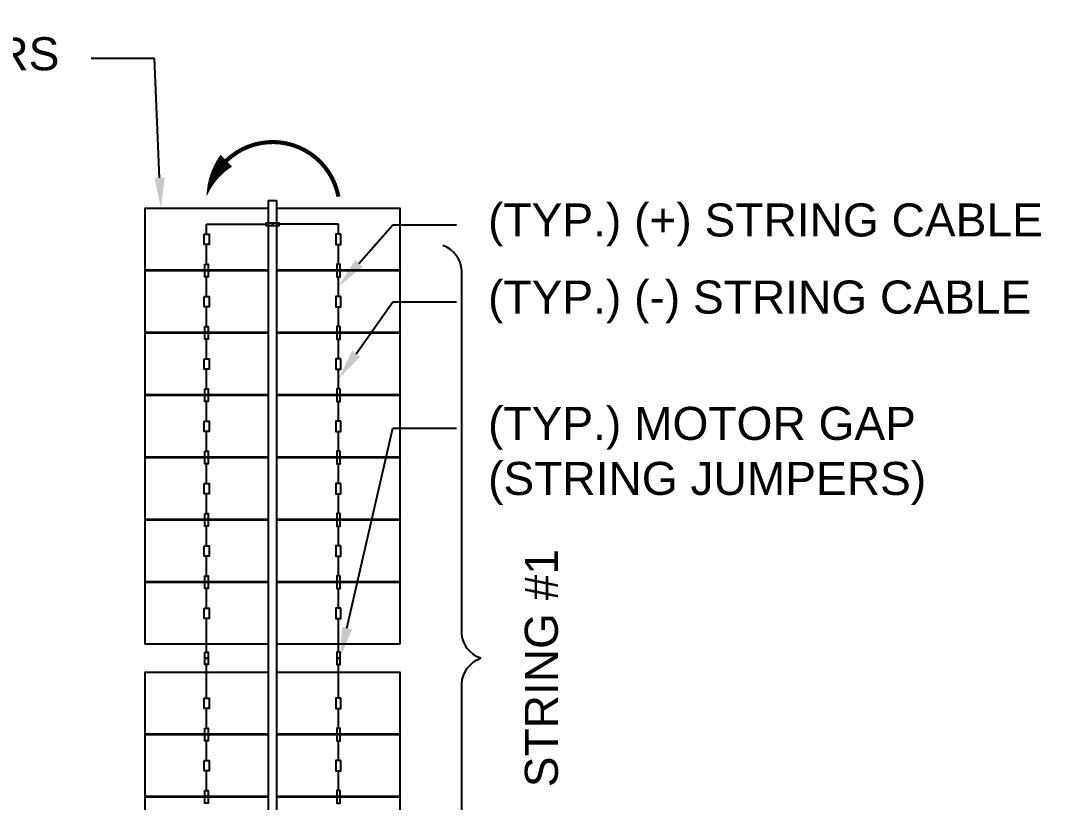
# Model space of a CAD drawing. Header units: inches. Extents: x -4 to 3761, y -12 to 63679.
# Drawn here: x 25.611 to 28.554, y 5.234 to 7.454 of the extents above; entities that cross this region are included whole.
import ezdxf
from ezdxf import colors
from ezdxf.entities.mleader import LeaderData, LeaderLine
from ezdxf.math import Vec2, Vec3

# ---------------------------------------------------------------- set-up
doc = ezdxf.new("R2010")
doc.units = ezdxf.units.IN
doc.header["$MEASUREMENT"] = 0
doc.linetypes.add('HIDDEN', pattern=[0.375, 0.25, -0.125])
for name, color, linetype in [('E-HARN-COMP', 8, 'Continuous'), ('E-TRNK-CABL-NEG', 170, 'HIDDEN'), ('E-TRUNK-CABLE-POS', 10, 'HIDDEN'), ('G-ANNO-TEXT', 1, 'Continuous'), ('PVcase PV Modules (full frames)', 142, 'Continuous')]:
    doc.layers.add(name, color=color, linetype=linetype)
doc.styles.add('NEI-A', font='arial.ttf')

# ---------------------------------------------------------------- blocks, each defined once
blk = doc.blocks.new('HT72-18X (2x13)')
for points in [[(50213.14, 17196.213), (50213.14, 17144.534), (50213.632, 17144.534), (50213.632, 17196.213), (50213.14, 17196.213)], [(50205.643, 17192.012), (50205.643, 17195.73), (50213.14, 17195.73), (50213.14, 17192.012), (50205.643, 17192.012)], [(50213.632, 17192.012), (50213.632, 17195.73), (50221.128, 17195.73), (50221.128, 17192.012), (50213.632, 17192.012)], [(50205.643, 17188.236), (50205.643, 17191.953), (50213.14, 17191.953), (50213.14, 17188.236), (50205.643, 17188.236)], [(50213.632, 17188.236), (50213.632, 17191.953), (50221.128, 17191.953), (50221.128, 17188.236), (50213.632, 17188.236)], [(50205.643, 17184.46), (50205.643, 17188.177), (50213.14, 17188.177), (50213.14, 17184.46), (50205.643, 17184.46)], [(50213.632, 17184.46), (50213.632, 17188.177), (50221.128, 17188.177), (50221.128, 17184.46), (50213.632, 17184.46)], [(50205.643, 17180.684), (50205.643, 17184.401), (50213.14, 17184.401), (50213.14, 17180.684), (50205.643, 17180.684)], [(50213.632, 17180.684), (50213.632, 17184.401), (50221.128, 17184.401), (50221.128, 17180.684), (50213.632, 17180.684)], [(50205.643, 17176.907), (50205.643, 17180.625), (50213.14, 17180.625), (50213.14, 17176.907), (50205.643, 17176.907)], [(50213.632, 17176.907), (50213.632, 17180.625), (50221.128, 17180.625), (50221.128, 17176.907), (50213.632, 17176.907)], [(50205.643, 17173.131), (50205.643, 17176.848), (50213.14, 17176.848), (50213.14, 17173.131), (50205.643, 17173.131)], [(50213.632, 17173.131), (50213.632, 17176.848), (50221.128, 17176.848), (50221.128, 17173.131), (50213.632, 17173.131)], [(50205.643, 17169.355), (50205.643, 17173.072), (50213.14, 17173.072), (50213.14, 17169.355), (50205.643, 17169.355)], [(50213.632, 17169.355), (50213.632, 17173.072), (50221.128, 17173.072), (50221.128, 17169.355), (50213.632, 17169.355)], [(50205.643, 17163.899), (50205.643, 17167.616), (50213.14, 17167.616), (50213.14, 17163.899), (50205.643, 17163.899)], [(50213.632, 17163.899), (50213.632, 17167.616), (50221.128, 17167.616), (50221.128, 17163.899), (50213.632, 17163.899)], [(50205.643, 17160.123), (50205.643, 17163.84), (50213.14, 17163.84), (50213.14, 17160.123), (50205.643, 17160.123)], [(50213.632, 17160.123), (50213.632, 17163.84), (50221.128, 17163.84), (50221.128, 17160.123), (50213.632, 17160.123)], [(50205.643, 17156.346), (50205.643, 17160.064), (50213.14, 17160.064), (50213.14, 17156.346), (50205.643, 17156.346)], [(50213.632, 17156.346), (50213.632, 17160.064), (50221.128, 17160.064), (50221.128, 17156.346), (50213.632, 17156.346)], [(50205.643, 17152.57), (50205.643, 17156.287), (50213.14, 17156.287), (50213.14, 17152.57), (50205.643, 17152.57)], [(50213.632, 17152.57), (50213.632, 17156.287), (50221.128, 17156.287), (50221.128, 17152.57), (50213.632, 17152.57)], [(50205.643, 17148.794), (50205.643, 17152.511), (50213.14, 17152.511), (50213.14, 17148.794), (50205.643, 17148.794)], [(50213.632, 17148.794), (50213.632, 17152.511), (50221.128, 17152.511), (50221.128, 17148.794), (50213.632, 17148.794)], [(50205.643, 17145.018), (50205.643, 17148.735), (50213.14, 17148.735), (50213.14, 17145.018), (50205.643, 17145.018)], [(50213.632, 17145.018), (50213.632, 17148.735), (50221.128, 17148.735), (50221.128, 17145.018), (50213.632, 17145.018)]]:
    blk.add_lwpolyline(points)

msp = doc.modelspace()

# ---------------------------------------------------------------- linework, layer by layer
at = {"layer": 'E-HARN-COMP'}
for points in [[(26.3082, 6.8709), (26.3082, 6.88), (26.326, 6.88), (26.326, 6.8709)], [(26.326, 6.8709), (26.326, 6.88), (26.3439, 6.88), (26.3439, 6.8709)], [(26.1317, 6.8474), (26.1459, 6.8474), (26.1459, 6.8183), (26.1317, 6.8183)], [(26.5203, 6.8474), (26.5062, 6.8474), (26.5062, 6.8183), (26.5203, 6.8183)], [(26.1343, 6.7622), (26.1433, 6.7622), (26.1433, 6.7444), (26.1343, 6.7444)], [(26.1343, 6.7444), (26.1433, 6.7444), (26.1433, 6.7265), (26.1343, 6.7265)], [(26.5178, 6.7622), (26.5087, 6.7622), (26.5087, 6.7444), (26.5178, 6.7444)], [(26.5178, 6.7444), (26.5087, 6.7444), (26.5087, 6.7265), (26.5178, 6.7265)], [(26.1317, 6.6704), (26.1459, 6.6704), (26.1459, 6.6413), (26.1317, 6.6413)], [(26.5203, 6.6704), (26.5062, 6.6704), (26.5062, 6.6413), (26.5203, 6.6413)], [(26.1343, 6.5852), (26.1433, 6.5852), (26.1433, 6.5673), (26.1343, 6.5673)], [(26.1343, 6.5673), (26.1433, 6.5673), (26.1433, 6.5495), (26.1343, 6.5495)], [(26.5178, 6.5852), (26.5087, 6.5852), (26.5087, 6.5673), (26.5178, 6.5673)], [(26.5178, 6.5673), (26.5087, 6.5673), (26.5087, 6.5495), (26.5178, 6.5495)], [(26.1317, 6.4934), (26.1459, 6.4934), (26.1459, 6.4643), (26.1317, 6.4643)], [(26.5203, 6.4934), (26.5062, 6.4934), (26.5062, 6.4643), (26.5203, 6.4643)], [(26.1343, 6.4082), (26.1433, 6.4082), (26.1433, 6.3903), (26.1343, 6.3903)], [(26.1343, 6.3903), (26.1433, 6.3903), (26.1433, 6.3725), (26.1343, 6.3725)], [(26.5178, 6.4082), (26.5087, 6.4082), (26.5087, 6.3903), (26.5178, 6.3903)], [(26.5178, 6.3903), (26.5087, 6.3903), (26.5087, 6.3725), (26.5178, 6.3725)], [(26.1317, 6.3164), (26.1459, 6.3164), (26.1459, 6.2873), (26.1317, 6.2873)], [(26.5203, 6.3164), (26.5062, 6.3164), (26.5062, 6.2873), (26.5203, 6.2873)], [(26.1343, 6.2312), (26.1433, 6.2312), (26.1433, 6.2133), (26.1343, 6.2133)], [(26.1343, 6.2133), (26.1433, 6.2133), (26.1433, 6.1955), (26.1343, 6.1955)], [(26.5178, 6.2312), (26.5087, 6.2312), (26.5087, 6.2133), (26.5178, 6.2133)], [(26.5178, 6.2133), (26.5087, 6.2133), (26.5087, 6.1955), (26.5178, 6.1955)], [(26.1317, 6.1394), (26.1459, 6.1394), (26.1459, 6.1103), (26.1317, 6.1103)], [(26.5203, 6.1394), (26.5062, 6.1394), (26.5062, 6.1103), (26.5203, 6.1103)], [(26.1343, 6.0541), (26.1433, 6.0541), (26.1433, 6.0363), (26.1343, 6.0363)], [(26.1343, 6.0363), (26.1433, 6.0363), (26.1433, 6.0185), (26.1343, 6.0185)], [(26.5178, 6.0541), (26.5087, 6.0541), (26.5087, 6.0363), (26.5178, 6.0363)], [(26.5178, 6.0363), (26.5087, 6.0363), (26.5087, 6.0185), (26.5178, 6.0185)], [(26.1317, 5.9624), (26.1459, 5.9624), (26.1459, 5.9332), (26.1317, 5.9332)], [(26.5203, 5.9624), (26.5062, 5.9624), (26.5062, 5.9332), (26.5203, 5.9332)], [(26.1343, 5.8771), (26.1433, 5.8771), (26.1433, 5.8593), (26.1343, 5.8593)], [(26.1343, 5.8593), (26.1433, 5.8593), (26.1433, 5.8415), (26.1343, 5.8415)], [(26.5178, 5.8771), (26.5087, 5.8771), (26.5087, 5.8593), (26.5178, 5.8593)], [(26.5178, 5.8593), (26.5087, 5.8593), (26.5087, 5.8415), (26.5178, 5.8415)], [(26.1317, 5.7854), (26.1459, 5.7854), (26.1459, 5.7562), (26.1317, 5.7562)], [(26.5203, 5.7854), (26.5062, 5.7854), (26.5062, 5.7562), (26.5203, 5.7562)], [(26.1343, 5.6607), (26.1433, 5.6607), (26.1433, 5.6429), (26.1343, 5.6429)], [(26.5178, 5.6607), (26.5087, 5.6607), (26.5087, 5.6429), (26.5178, 5.6429)], [(26.1343, 5.6429), (26.1433, 5.6429), (26.1433, 5.6251), (26.1343, 5.6251)], [(26.5178, 5.6429), (26.5087, 5.6429), (26.5087, 5.6251), (26.5178, 5.6251)], [(26.1317, 5.5296), (26.1459, 5.5296), (26.1459, 5.5005), (26.1317, 5.5005)], [(26.5203, 5.5296), (26.5062, 5.5296), (26.5062, 5.5005), (26.5203, 5.5005)], [(26.1343, 5.4444), (26.1433, 5.4444), (26.1433, 5.4265), (26.1343, 5.4265)], [(26.1343, 5.4265), (26.1433, 5.4265), (26.1433, 5.4087), (26.1343, 5.4087)], [(26.5178, 5.4444), (26.5087, 5.4444), (26.5087, 5.4265), (26.5178, 5.4265)], [(26.5178, 5.4265), (26.5087, 5.4265), (26.5087, 5.4087), (26.5178, 5.4087)], [(26.1317, 5.3526), (26.1459, 5.3526), (26.1459, 5.3235), (26.1317, 5.3235)], [(26.5203, 5.3526), (26.5062, 5.3526), (26.5062, 5.3235), (26.5203, 5.3235)], [(26.1343, 5.2674), (26.1433, 5.2674), (26.1433, 5.2495), (26.1343, 5.2495)], [(26.1343, 5.2495), (26.1433, 5.2495), (26.1433, 5.2317), (26.1343, 5.2317)], [(26.5178, 5.2674), (26.5087, 5.2674), (26.5087, 5.2495), (26.5178, 5.2495)], [(26.5178, 5.2495), (26.5087, 5.2495), (26.5087, 5.2317), (26.5178, 5.2317)]]:
    msp.add_lwpolyline(points, close=True, dxfattribs=at)
at = {"layer": 'E-TRNK-CABL-NEG'}
for points in [[(26.1388, 6.8474), (26.1388, 6.8755), (26.3082, 6.8755)], [(26.5133, 6.7622), (26.5133, 6.8183)], [(26.1388, 6.6704), (26.1388, 6.7265)], [(26.5133, 6.5852), (26.5133, 6.6413)], [(26.1388, 6.4934), (26.1388, 6.5495)], [(26.5133, 6.4082), (26.5133, 6.4643)], [(26.1388, 6.3164), (26.1388, 6.3725)], [(26.5133, 6.2312), (26.5133, 6.2873)], [(26.1388, 6.1394), (26.1388, 6.1955)], [(26.5133, 6.0541), (26.5133, 6.1103)], [(26.1388, 5.9624), (26.1388, 6.0185)], [(26.5133, 5.8771), (26.5133, 5.9332)], [(26.1388, 5.7854), (26.1388, 5.8415)], [(26.5133, 5.6607), (26.5133, 5.7562)], [(26.1388, 5.5296), (26.1388, 5.6251)], [(26.5133, 5.4444), (26.5133, 5.5005)], [(26.1388, 5.3526), (26.1388, 5.4087)], [(26.5133, 5.2674), (26.5133, 5.3235)]]:
    msp.add_lwpolyline(points, dxfattribs=at)
at = {"layer": 'E-TRUNK-CABLE-POS'}
for points in [[(26.5133, 6.8474), (26.5133, 6.8755), (26.3439, 6.8755)], [(26.1388, 6.7622), (26.1388, 6.8183)], [(26.5133, 6.6704), (26.5133, 6.7265)], [(26.1388, 6.5852), (26.1388, 6.6413)], [(26.5133, 6.4934), (26.5133, 6.5495)], [(26.1388, 6.4082), (26.1388, 6.4643)], [(26.5133, 6.3164), (26.5133, 6.3725)], [(26.1388, 6.2312), (26.1388, 6.2873)], [(26.5133, 6.1394), (26.5133, 6.1955)], [(26.1388, 6.0541), (26.1388, 6.1103)], [(26.5133, 5.9624), (26.5133, 6.0185)], [(26.1388, 5.8771), (26.1388, 5.9332)], [(26.5133, 5.7854), (26.5133, 5.8415)], [(26.1388, 5.6607), (26.1388, 5.7562)], [(26.5133, 5.5296), (26.5133, 5.6251)], [(26.1388, 5.4444), (26.1388, 5.5005)], [(26.5133, 5.3526), (26.5133, 5.4087)], [(26.1388, 5.2674), (26.1388, 5.3235)]]:
    msp.add_lwpolyline(points, dxfattribs=at)
at = {"layer": 'G-ANNO-TEXT', "flags": 128}
for points, format in [([(26.1388, 6.954, 0, 0.0469, -0.149992), (26.195, 7.0562, 0.0117, 0.0117, -0.596469), (26.5133, 6.954, 0, 0, 0)], "xyseb"), ([(26.8101, 4.5294, 0.298343), (26.8634, 4.6017), (26.8634, 5.5706), (26.8634, 5.5706, -0.298343), (26.9167, 5.6429, -0.298343), (26.8634, 5.7152), (26.8634, 5.7352), (26.8634, 6.7432, 0.298343), (26.8101, 6.8155)], "xyb")]:
    msp.add_lwpolyline(points, format=format, dxfattribs=at)

# ---------------------------------------------------------------- block references
at = {"layer": 'PVcase PV Modules (full frames)', "color": 140, "true_color": 0x00bfff, "xscale": -0.046875, "yscale": 0.046875, "zscale": 0.046875}
msp.add_blockref('HT72-18X (2x13)', (2380.0785, -799.1298), dxfattribs=at)

# ---------------------------------------------------------------- texts
at = {"layer": 'G-ANNO-TEXT', "insert": (27.1377, 5.9533, -0.1789), "char_height": 0.09375, "width": 0.670873, "attachment_point": 9, "rotation": 90, "style": 'NEI-A', "bg_fill": 3, "box_fill_scale": 1.5, "bg_fill_color": 256, "bg_fill_transparency": 0}
msp.add_mtext('STRING #1', dxfattribs=at)

# ---------------------------------------------------------------- next in the draw order: leaders
at = {"layer": 'G-ANNO-TEXT'}
ml = msp.add_multileader_mtext('Standard', dxfattribs=at)
ml.set_content('(TYP.) U-STRING JUMPERS', color=256, style='NEI-A')
ml.set_leader_properties()
ml.build(insert=Vec2(0, 0))
ml.multileader.update_dxf_attribs({"dogleg_length": 0.36, "arrow_head_size": 0.0879})
ctx = ml.context
ctx.base_point, ctx.char_height, ctx.arrow_head_size, ctx.landing_gap_size, ctx.plane_origin = Vec3(23.9357, 7.3461, -0.0895), 0.09375, 0.0879, 0.09, Vec3(51.7535, -16.3583, -0.0895)
ctx.text_align_type = 2
notes = []
notes.append((ctx, [(1, (1, 1, 0), (25.991, 7.3461, -0.0895), (-1, 0), 0.1801, [(1, [(26.0094, 6.92, -0.0895)], 0, [])])]))
ctx.mtext.insert, ctx.mtext.width, ctx.mtext.alignment, ctx.mtext.flow_direction = Vec3(25.7209, 7.4068, -0.0895), 1.703977, 3, 5
ctx.mtext.has_bg_fill, ctx.mtext.bg_color, ctx.mtext.bg_scale_factor, ctx.mtext.bg_transparency, ctx.mtext.use_window_bg_color = 1, -1073741824, 1.5, 0, 1
ml = msp.add_multileader_mtext('Standard', dxfattribs=at)
ml.set_content('(TYP.) (+) STRING CABLE', color=256, style='NEI-A')
ml.set_leader_properties()
ml.build(insert=Vec2(0, 0))
ml.multileader.update_dxf_attribs({"dogleg_length": 0.36, "arrow_head_size": 0.0879})
ctx = ml.context
ctx.base_point, ctx.char_height, ctx.arrow_head_size, ctx.landing_gap_size, ctx.plane_origin = Vec3(26.8482, 6.8741, -0.0895), 0.09375, 0.0879, 0.09, Vec3(51.7642, -16.5649, -0.0895)
notes.append((ctx, [(0, (1, 1, 0), (26.6681, 6.8741, -0.0895), (1, 0), 0.1801, [(1, [(26.5133, 6.6985, -0.0895)], 0, [])])]))
ctx.mtext.insert, ctx.mtext.width, ctx.mtext.flow_direction = Vec3(26.9382, 6.9347, -0.0895), 1.569363, 5
ctx.mtext.has_bg_fill, ctx.mtext.bg_color, ctx.mtext.bg_scale_factor, ctx.mtext.bg_transparency, ctx.mtext.use_window_bg_color = 1, -1073741824, 1.5, 0, 1
ml = msp.add_multileader_mtext('Standard', dxfattribs=at)
ml.set_content('(TYP.) MOTOR GAP\\P(STRING JUMPERS)', color=256, style='NEI-A')
ml.set_leader_properties()
ml.build(insert=Vec2(0, 0))
ml.multileader.update_dxf_attribs({"dogleg_length": 0.36, "arrow_head_size": 0.0879})
ctx = ml.context
ctx.base_point, ctx.char_height, ctx.arrow_head_size, ctx.landing_gap_size, ctx.plane_origin = Vec3(26.8482, 6.2963, -0.0895), 0.09375, 0.0879, 0.09, Vec3(53.0235, -18.3991, -0.0895)
notes.append((ctx, [(0, (1, 1, 0), (26.6681, 6.2963, -0.0895), (1, 0), 0.1801, [(1, [(26.5178, 5.6429, -0.0895)], 0, [])])]))
ctx.mtext.insert, ctx.mtext.width, ctx.mtext.flow_direction = Vec3(26.9382, 6.3569, -0.0895), 1.240407, 5
ctx.mtext.has_bg_fill, ctx.mtext.bg_color, ctx.mtext.bg_scale_factor, ctx.mtext.bg_transparency, ctx.mtext.use_window_bg_color = 1, -1073741824, 1.5, 0, 1
for ctx, leaders in notes:
    for number, flags, end, landing, length, lines in leaders:
        leader = LeaderData()
        leader.index, (leader.has_last_leader_line, leader.has_dogleg_vector, leader.attachment_direction) = number, flags
        leader.last_leader_point, leader.dogleg_vector, leader.dogleg_length = Vec3(end), Vec3(landing), length
        for number, points, colour, breaks in lines:
            line = LeaderLine()
            line.index, line.vertices, line.color, line.breaks = number, Vec3.list(points), colors.encode_raw_color(colour), breaks
            leader.lines.append(line)
        ctx.leaders.append(leader)

# ---------------------------------------------------------------- next in the draw order: leaders
ml = msp.add_multileader_mtext('Standard', dxfattribs=at)
ml.set_content('(TYP.) (-) STRING CABLE', color=256, style='NEI-A')
ml.set_leader_properties()
ml.build(insert=Vec2(0, 0))
ml.multileader.update_dxf_attribs({"dogleg_length": 0.36, "arrow_head_size": 0.0879})
ctx = ml.context
ctx.base_point, ctx.char_height, ctx.arrow_head_size, ctx.landing_gap_size, ctx.plane_origin = Vec3(26.8482, 6.655, -0.0895), 0.09375, 0.0879, 0.09, Vec3(51.7642, -16.7839, -0.0895)
notes = []
notes.append((ctx, [(0, (1, 1, 0), (26.6681, 6.655, -0.0895), (1, 0), 0.1801, [(1, [(26.5133, 6.4362, -0.0895)], 0, [])])]))
ctx.mtext.insert, ctx.mtext.width, ctx.mtext.flow_direction = Vec3(26.9382, 6.7157, -0.0895), 1.569363, 5
ctx.mtext.has_bg_fill, ctx.mtext.bg_color, ctx.mtext.bg_scale_factor, ctx.mtext.bg_transparency, ctx.mtext.use_window_bg_color = 1, -1073741824, 1.5, 0, 1
for ctx, leaders in notes:
    for number, flags, end, landing, length, lines in leaders:
        leader = LeaderData()
        leader.index, (leader.has_last_leader_line, leader.has_dogleg_vector, leader.attachment_direction) = number, flags
        leader.last_leader_point, leader.dogleg_vector, leader.dogleg_length = Vec3(end), Vec3(landing), length
        for number, points, colour, breaks in lines:
            line = LeaderLine()
            line.index, line.vertices, line.color, line.breaks = number, Vec3.list(points), colors.encode_raw_color(colour), breaks
            leader.lines.append(line)
        ctx.leaders.append(leader)

doc.saveas('drawing.dxf')
